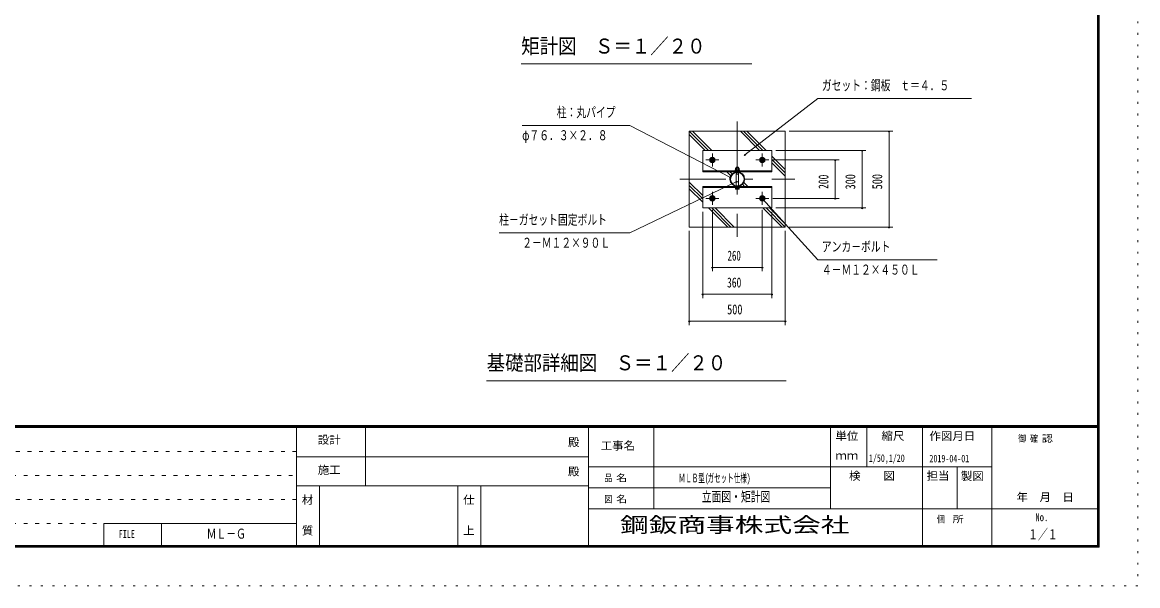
# Model space of a CAD drawing. Units: millimetres, scale not verified, with parts at other scales. Extents: x -22990 to 22993, y -10500 to 10500.
# Drawn here: x 8475 to 22993, y -10500 to -3162 of the extents above; entities that cross this region are included whole.
import ezdxf
from ezdxf.enums import TextEntityAlignment as Align

# ---------------------------------------------------------------- set-up
doc = ezdxf.new("R2010")
doc.units = ezdxf.units.MM
doc.header["$LTSCALE"] = 50
for name, pattern in [('USER1', [3, 1, -2]), ('USER3', [24, 12, -5, 2, -5]), ('USER4', [3, 0.5, -2.5])]:
    doc.linetypes.add(name, pattern=pattern)
doc.layers.add('0-1_0-F1TEXT', color=7, linetype='Continuous')
doc.layers.add('0-E_2-5DIM', color=7, linetype='Continuous')
for name, color, linetype, lineweight in [('0-6_2-02BOLD', 7, 'Continuous', 18), ('0-8_2-22CENTER', 3, 'USER3', 18), ('0-9_2-42THIN', 4, 'Continuous', 18), ('0-A_2-52DIM', 3, 'Continuous', 18), ('0-B_2-62HATCH', 2, 'Continuous', 18), ('0-C_F-F1PAPER', 5, 'Continuous', 18), ('0-D_F-E_J_ADD', 5, 'USER4', 18)]:
    doc.layers.add(name, color=color, linetype=linetype, lineweight=lineweight)
doc.styles.add('ＭＳ ゴシック', font='')
doc.styles.get('ＭＳ ゴシック').set_extended_font_data('MS Gothic')

msp = doc.modelspace()

# ---------------------------------------------------------------- linework, layer by layer
at = {"layer": '0-6_2-02BOLD'}
for p, q in [((17757.24, -5085.19), (17757.24, -5062.45)), ((17766.77, -5053.12), (17766.77, -5060.19)), ((17769.51, -5062.45), (17769.51, -5085.19)), ((17794.04, -5085.19), (17794.04, -5062.45)), ((18231.78, -5098.44), (17331.77, -5098.44)), ((17751.77, -5092.69), (17751.77, -5098.44)), ((17766.77, -5292.16), (17766.77, -5117.98)), ((17766.77, -5141.49), (17796.78, -5141.49)), ((17781.78, -5085.19), (17774.28, -5092.69)), ((17781.78, -5092.69), (17789.27, -5085.19)), ((17796.78, -5117.98), (17796.78, -5292.16)), ((17808.65, -5092.69), (17808.65, -5085.19)), ((17331.77, -5311.69), (18231.78, -5311.69)), ((17751.77, -5317.44), (17751.77, -5311.69)), ((17769.51, -5335.18), (17769.51, -5317.44)), ((17794.04, -5317.44), (17794.04, -5335.18))]:
    msp.add_line(p, q, dxfattribs=at)
for points in [[(17156.77, -5830.07), (18406.77, -5830.07), (18406.77, -4580.07), (17156.77, -4580.07)], [(18231.78, -5109.69), (18231.78, -4830.07), (17331.77, -4830.07), (17331.77, -5109.69)], [(17444.51, -4976.32), (17469.05, -4976.32), (17481.31, -4955.07), (17469.05, -4933.82), (17444.51, -4933.82), (17432.24, -4955.07)], [(18094.51, -4976.32), (18119.04, -4976.32), (18131.31, -4955.07), (18119.04, -4933.82), (18094.51, -4933.82), (18082.24, -4955.07)], [(17331.77, -5580.07), (18231.78, -5580.07), (18231.78, -5300.44), (17331.77, -5300.44)], [(17444.51, -5476.32), (17432.24, -5455.07), (17444.51, -5433.82), (17469.05, -5433.82), (17481.31, -5455.07), (17469.05, -5476.32)], [(18094.51, -5433.82), (18082.24, -5455.07), (18094.51, -5476.32), (18119.04, -5476.32), (18131.31, -5455.07), (18119.04, -5433.82)]]:
    msp.add_lwpolyline(points, close=True, dxfattribs=at)
for points in [[(17757.24, -5062.45), (17761.15, -5060.19), (17802.4, -5060.19), (17806.31, -5062.45), (17806.31, -5085.19)], [(17796.78, -5060.19), (17796.78, -5053.12), (17766.77, -5053.12), (17771.78, -5048.12), (17791.77, -5048.12), (17796.78, -5053.12)], [(17751.77, -5092.69), (17811.78, -5092.69), (17811.78, -5098.44)], [(17808.65, -5085.19), (17754.9, -5085.19), (17754.9, -5092.69)], [(17751.77, -5317.44), (17811.78, -5317.44), (17811.78, -5311.69)], [(17802.4, -5337.44), (17761.15, -5337.44), (17757.24, -5335.18), (17757.24, -5317.44)], [(17806.31, -5317.44), (17806.31, -5335.18), (17802.4, -5337.44)]]:
    msp.add_lwpolyline(points, dxfattribs=at)
for centre, radius in [((17456.78, -4955.07), 35), ((17456.78, -4955.07), 26.88), ((17456.78, -4955.07), 20.62), ((18106.77, -4955.07), 35), ((18106.77, -4955.07), 26.88), ((18106.77, -4955.07), 20.62), ((17456.78, -4955.07), 15), ((18106.77, -4955.07), 15), ((17781.78, -5205.07), 95.38), ((17781.78, -5205.07), 88.38), ((17456.78, -5455.07), 35), ((17456.78, -5455.07), 26.88), ((17456.78, -5455.07), 20.62), ((17456.78, -5455.07), 15), ((18106.77, -5455.07), 35), ((18106.77, -5455.07), 26.88), ((18106.77, -5455.07), 20.62), ((18106.77, -5455.07), 15)]:
    msp.add_circle(centre, radius, dxfattribs=at)
for centre, radius, start, end in [((17763.37, -5069.65), 9.46, 49.5701, 90), ((17781.78, -5094.64), 34.45, 69.13593, 110.86406), ((17800.18, -5069.65), 9.46, 90, 130.42989), ((17763.37, -5327.98), 9.46, 270, 310.42989), ((17781.78, -5303), 34.45, 249.13593, 290.86406), ((17800.18, -5327.98), 9.46, 229.5701, 270)]:
    msp.add_arc(centre, radius, start, end, dxfattribs=at)
at = {"layer": '0-8_2-22CENTER'}
for p, q in [((17781.78, -4455.07), (17781.78, -5955.07)), ((17456.78, -5040.43), (17456.78, -4869.71)), ((18106.77, -4869.71), (18106.77, -5040.43)), ((17542.14, -4955.07), (17371.41, -4955.07)), ((18192.14, -4955.07), (18021.41, -4955.07)), ((17031.77, -5205.07), (18531.77, -5205.07)), ((17456.78, -5540.43), (17456.78, -5369.71)), ((18106.77, -5540.43), (18106.77, -5369.71)), ((17371.41, -5455.07), (17542.14, -5455.07)), ((18192.14, -5455.07), (18021.41, -5455.07))]:
    msp.add_line(p, q, dxfattribs=at)
at = {"layer": '0-9_2-42THIN'}
for p, q in [((17770.52, -5060.19), (17770.52, -5049.37)), ((17793.03, -5049.37), (17793.03, -5060.19))]:
    msp.add_line(p, q, dxfattribs=at)
for points in [[(17770.52, -5117.41), (17770.52, -5141.49), (17766.77, -5147.98)], [(17796.78, -5147.98), (17793.03, -5141.49), (17793.03, -5117.41)]]:
    msp.add_lwpolyline(points, dxfattribs=at)
for centre in [(17456.78, -4955.07), (18106.77, -4955.07), (17456.78, -5455.07), (18106.77, -5455.07)]:
    msp.add_circle(centre, 11.25, dxfattribs=at)
at = {"layer": '0-A_2-52DIM'}
for p, q in [((17969.28, -3705.07), (14969.27, -3705.07)), ((17880.55, -4887.73), (18831.77, -4155.07)), ((18831.77, -4155.07), (20831.77, -4155.07)), ((19806.78, -4580.07), (18456.77, -4580.07)), ((19766.77, -4580.07), (19746.77, -4580.07)), ((19756.77, -5830.07), (19756.77, -4580.07)), ((17890.55, -4887.74), (17870.55, -4887.74)), ((18281.78, -4830.07), (19456.77, -4830.07)), ((19416.77, -4830.07), (19396.77, -4830.07)), ((19406.77, -4830.07), (19406.77, -5580.07)), ((18242.14, -4955.07), (19106.78, -4955.07)), ((19066.78, -4955.07), (19046.78, -4955.07)), ((19056.77, -4955.07), (19056.77, -5455.07)), ((17702.23, -5184.85), (17682.23, -5184.85)), ((17783.74, -5235.59), (17763.74, -5235.59)), ((18121.57, -5460.26), (18101.57, -5460.26)), ((18111.57, -5460.26), (18831.78, -6255.07)), ((19106.78, -5455.07), (18242.14, -5455.07)), ((19066.78, -5455.07), (19046.78, -5455.07)), ((17331.77, -6755.07), (17331.77, -5630.07)), ((17456.78, -5606.68), (17456.78, -6405.07)), ((18106.77, -6405.07), (18106.77, -5606.68)), ((18231.78, -5630.07), (18231.78, -6755.07)), ((19456.77, -5580.07), (18281.78, -5580.07)), ((19416.77, -5580.07), (19396.77, -5580.07)), ((17156.77, -5880.07), (17156.77, -7105.07)), ((18406.77, -7105.07), (18406.77, -5880.07)), ((18456.77, -5830.07), (19806.78, -5830.07)), ((19766.77, -5830.07), (19746.77, -5830.07)), ((17466.78, -6355.07), (17446.78, -6355.07)), ((17456.78, -6355.07), (18106.77, -6355.07)), ((18116.77, -6355.07), (18096.77, -6355.07)), ((18831.77, -6255.07), (20381.78, -6255.07)), ((17341.77, -6705.07), (17321.77, -6705.07)), ((18231.78, -6705.07), (17331.77, -6705.07)), ((18241.78, -6705.07), (18221.78, -6705.07)), ((17166.77, -7055.07), (17146.77, -7055.07)), ((17156.77, -7055.07), (18406.77, -7055.07)), ((18416.77, -7055.07), (18396.77, -7055.07)), ((14519.28, -7830.07), (18419.28, -7830.07))]:
    msp.add_line(p, q, dxfattribs=at)
for points in [[(14981.78, -4505.07), (16381.77, -4505.07), (17692.23, -5184.85)], [(17773.74, -5235.59), (16381.77, -5905.07), (14681.78, -5905.07)]]:
    msp.add_lwpolyline(points, dxfattribs=at)
for centre in [(19756.77, -4580.07), (17880.55, -4887.74), (19406.77, -4830.07), (19056.78, -4955.07), (17692.23, -5184.85), (17773.74, -5235.59), (18111.57, -5460.26), (19056.78, -5455.07), (19406.77, -5580.07), (19756.77, -5830.07), (17456.78, -6355.07), (18106.77, -6355.07), (17331.77, -6705.07), (18231.78, -6705.07), (17156.77, -7055.07), (18406.77, -7055.07)]:
    msp.add_arc(centre, 10, 180, 0, dxfattribs=at)
at = {"layer": '0-B_2-62HATCH'}
for p, q in [((17156.77, -4580.07), (17406.77, -4830.07)), ((17364.35, -4830.07), (17156.77, -4622.49)), ((17449.2, -4830.07), (17199.2, -4580.07)), ((17821.46, -4580.07), (18071.45, -4830.07)), ((18113.88, -4830.07), (17863.88, -4580.07)), ((17906.31, -4580.07), (18156.31, -4830.07)), ((18231.78, -4905.54), (18406.77, -5080.54)), ((18406.77, -5122.96), (18231.78, -4947.96)), ((18231.78, -4990.39), (18406.77, -5165.39)), ((17643.97, -5109.69), (17696.54, -5162.27)), ((17714.34, -5137.63), (17686.4, -5109.69)), ((17728.82, -5109.69), (17738.97, -5119.84)), ((17331.77, -5419.75), (17156.77, -5244.75)), ((17156.77, -5287.17), (17331.77, -5462.18)), ((17331.77, -5504.6), (17156.77, -5329.6)), ((17824.58, -5290.3), (17834.72, -5300.44)), ((17877.15, -5300.44), (17849.21, -5272.51)), ((17867.01, -5247.87), (17919.58, -5300.44)), ((17657.24, -5830.07), (17407.24, -5580.07)), ((17449.67, -5580.07), (17699.67, -5830.07)), ((17742.09, -5830.07), (17492.09, -5580.07)), ((18114.35, -5580.07), (18364.35, -5830.07)), ((18406.77, -5830.07), (18156.77, -5580.07)), ((18199.2, -5580.07), (18406.77, -5787.64))]:
    msp.add_line(p, q, dxfattribs=at)
at = {"layer": '0-C_F-F1PAPER'}
for p, q in [((22468.19, -8415), (-6181.81, -8415)), ((-6181.81, -8417.5), (22468.19, -8417.5)), ((22468.19, -8420), (-6181.81, -8420)), ((-6181.81, -8422.5), (22468.19, -8422.5)), ((22468.19, -8425), (-6181.81, -8425)), ((-6181.81, -8427.5), (22468.19, -8427.5)), ((22468.19, -8430), (-6181.81, -8430)), ((-6181.81, -8432.5), (22468.19, -8432.5)), ((22468.19, -8435), (-6181.81, -8435)), ((-6181.81, -8437.5), (22468.19, -8437.5)), ((22468.19, -8440), (-6181.81, -8440)), ((12043.19, -10000), (12043.19, -8440)), ((12943.19, -9200), (12943.19, -8440)), ((15843.19, -10000), (15843.19, -8440)), ((16693.19, -8440), (16693.19, -9500)), ((18993.19, -9500), (18993.19, -8440)), ((19468.19, -8440), (19468.19, -8950)), ((20193.19, -10000), (20193.19, -8440)), ((21093.19, -10000), (21093.19, -8440)), ((12043.19, -8820), (15843.19, -8820)), ((15843.19, -8950), (21093.19, -8950)), ((20643.19, -8950), (20643.19, -9500)), ((15843.19, -9200), (12043.19, -9200)), ((12343.19, -9200), (12343.19, -10000)), ((14143.19, -9200), (14143.19, -10000)), ((14443.19, -10000), (14443.19, -9200)), ((18993.19, -9225), (15843.19, -9225)), ((15843.19, -9500), (22493.19, -9500)), ((9535.19, -9688), (12043.19, -9688)), ((9535.19, -9688), (9535.19, -10000)), ((10285.19, -10000), (10285.19, -9688))]:
    msp.add_line(p, q, dxfattribs=at)
at = {"layer": '0-C_F-F1PAPER', "color": 6, "linetype": 'USER1'}
for p, q in [((12043.19, -8752), (-6206.81, -8752)), ((-6206.81, -9064), (12043.19, -9064)), ((12043.19, -9376), (-6206.81, -9376)), ((-6206.81, -9688), (9535.19, -9688))]:
    msp.add_line(p, q, dxfattribs=at)
at = {"layer": '0-C_F-F1PAPER'}
for points in [[(22493.19, -10000), (-6206.81, -10000), (-6206.81, 10100), (22493.19, 10100)], [(22490.68, -9997.5), (-6204.31, -9997.5), (-6204.31, 10097.5), (22490.68, 10097.5)], [(22488.19, -9995), (22488.19, 10095), (-6201.81, 10095), (-6201.81, -9995)], [(22485.69, -9992.5), (-6199.31, -9992.5), (-6199.31, 10092.5), (22485.69, 10092.5)], [(22483.19, -9990), (22483.19, 10090), (-6196.81, 10090), (-6196.81, -9990)], [(22480.69, -9987.5), (-6194.31, -9987.5), (-6194.31, 10087.5), (22480.69, 10087.5)], [(22478.18, -9985), (22478.18, 10085), (-6191.81, 10085), (-6191.81, -9985)], [(22475.69, -9982.5), (-6189.31, -9982.5), (-6189.31, 10082.5), (22475.69, 10082.5)], [(22473.19, -9980), (22473.19, 10080), (-6186.81, 10080), (-6186.81, -9980)], [(22470.69, -9977.5), (-6184.31, -9977.5), (-6184.31, 10077.5), (22470.69, 10077.5)], [(22468.19, -9975), (-6181.81, -9975), (-6181.81, 10075), (22468.19, 10075)]]:
    msp.add_lwpolyline(points, close=True, dxfattribs=at)
at = {"layer": '0-D_F-E_J_ADD'}
msp.add_lwpolyline([(22993.19, -10500), (-6706.81, -10500), (-6706.81, 10500), (22993.19, 10500)], close=True, dxfattribs=at)

# ---------------------------------------------------------------- texts
at = {"layer": '0-1_0-F1TEXT', "style": 'ＭＳ ゴシック'}
for s, height, width, p in [('1/50,1/20', 97.68, 0.65, (19494.37, -8916.7)), ('2019-04-01', 97.68, 0.65, (20282.48, -8921.64)), ('ＭＬＢ型(', 110.7, 0.55, (17018.19, -9187.5)), ('ガセット仕様)', 110.7, 0.55, (17393.96, -9187.5)), ('立面図・矩計図', 130.2, 0.7, (17318.19, -9444.74)), ('ＭＬ－Ｇ', 130.2, 0.7, (10874.78, -9926.24)), ('１／１', 130.2, 0.7, (21568.19, -9934.49))]:
    msp.add_text(s, height=height, dxfattribs=dict(at, width=width)).set_placement(p, align=Align.BOTTOM_LEFT)
at = {"layer": '0-A_2-52DIM', "color": 7, "style": 'ＭＳ ゴシック'}
for s, height, width, p in [('矩計図\u3000Ｓ＝１／２０', 195.4, 0.9, (14969.28, -3628.42)), ('ガセット：鋼板\u3000ｔ＝４．５', 130.2, 0.7, (18881.77, -4087.3)), ('柱：丸パイプ', 130.2, 0.7, (15431.78, -4437.3)), ('φ７６．３×２．８', 130.2, 0.7, (14981.77, -4737.31)), ('柱－ガセット固定ボルト', 130.2, 0.7, (14681.78, -5837.31)), ('２－Ｍ１２×９０Ｌ', 130.2, 0.7, (14981.77, -6137.31)), ('アンカ－ボルト', 130.2, 0.7, (18881.78, -6187.3)), ('260', 130.2, 0.65, (17654.5, -6305.07)), ('４－Ｍ１２×４５０Ｌ', 130.2, 0.7, (18881.78, -6487.3)), ('360', 130.2, 0.7, (17648.06, -6655.07)), ('500', 130.2, 0.75, (17649.33, -7005.07)), ('基礎部詳細図\u3000Ｓ＝１／２０', 195.4, 0.9, (14519.28, -7753.42))]:
    msp.add_text(s, height=height, dxfattribs=dict(at, width=width)).set_placement(p, align=Align.BOTTOM_LEFT)
for s, width, p in [('200', 0.7, (19006.77, -5332.33)), ('300', 0.75, (19356.77, -5339.17)), ('500', 0.75, (19706.77, -5337.51))]:
    msp.add_text(s, height=130.2, rotation=90, dxfattribs=dict(at, width=width)).set_placement(p, align=Align.BOTTOM_LEFT)
at = {"layer": '0-C_F-F1PAPER', "color": 7, "style": 'ＭＳ ゴシック'}
for s, height, width, p in [('設計', 104.2, 1.05, (12320.69, -8683.83)), ('単位', 104.2, 1.05, (19058.19, -8633.29)), ('縮尺', 104.2, 1.05, (19658.19, -8633.29)), ('作図月日', 104.2, 1.05, (20282.09, -8634.31)), ('御 ', 88.56, 0.85, (21435.94, -8654.43)), ('確 ', 88.56, 0.85, (21590.33, -8654.43)), ('認', 88.56, 1.2, (21744.71, -8654.43)), ('殿', 104.2, 1.05, (15578.19, -8715.79)), ('工事名', 104.2, 1.05, (16003.19, -8760.79)), ('ｍｍ', 104.2, 1.05, (19058.19, -8888.29)), ('施工', 104.2, 1.05, (12320.69, -9075.79)), ('殿', 104.2, 1.05, (15578.19, -9095.79)), ('品 ', 88.56, 0.85, (16049.44, -9167.5)), ('名', 88.56, 1.2, (16203.82, -9167.5)), ('検\u3000\u3000図', 104.2, 1.05, (19235.69, -9153.29)), ('担当', 104.2, 1.05, (20245.69, -9153.29)), ('製図', 104.2, 1.05, (20691.67, -9155.74)), ('\u3000年\u3000月\u3000日', 104.2, 1.05, (21266.93, -9430.22)), ('材', 104.2, 1.05, (12113.19, -9465.79)), ('仕', 104.2, 1.05, (14213.19, -9465.79)), ('図 ', 88.56, 0.85, (16049.44, -9442.5)), ('名', 88.56, 1.2, (16203.82, -9442.5)), ('個  ', 88.56, 0.85, (20378.19, -9705)), ('所', 88.56, 1.2, (20584.04, -9705)), ('No.', 104.2, 0.8, (21660.69, -9690.79)), ('質', 104.2, 1.05, (12113.19, -9865.79)), ('上', 104.2, 1.05, (14213.19, -9865.79)), ('FILE', 104.2, 0.7, (9731.44, -9909.79))]:
    msp.add_text(s, height=height, dxfattribs=dict(at, width=width)).set_placement(p, align=Align.BOTTOM_LEFT)
at = {"layer": '0-E_2-5DIM', "style": 'ＭＳ ゴシック', "width": 1.4}
msp.add_text('鋼鈑商事株式会社', height=195.4, dxfattribs=at).set_placement((16256.4, -9863.48), align=Align.BOTTOM_LEFT)

doc.saveas('drawing.dxf')
